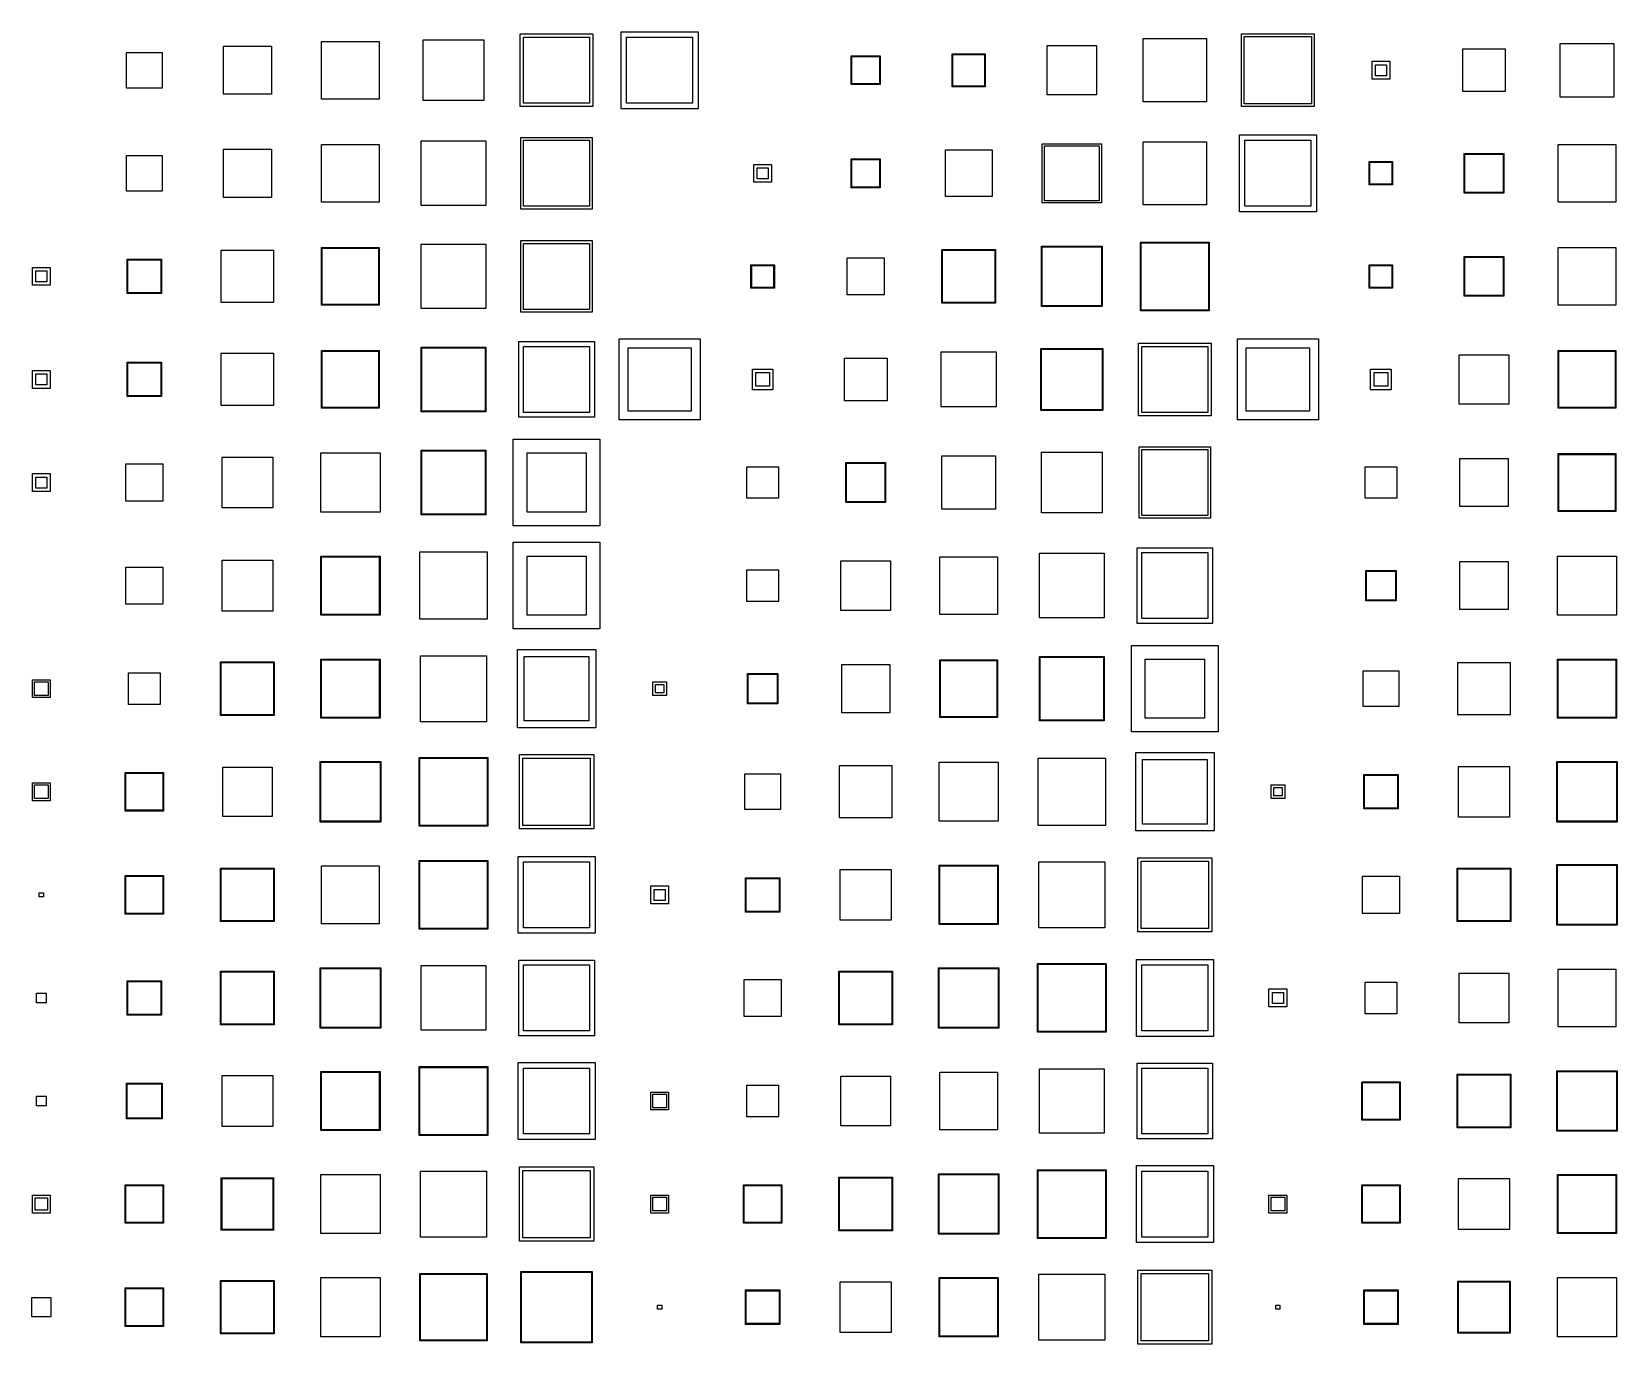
# Model space of a CAD drawing. Header units: millimetres. Extents: x -195 to 195, y -204 to 195.
# Drawn here: x -72 to 43.5, y -104 to -8.4 of the extents above; entities that cross this region are included whole.
import ezdxf

# ---------------------------------------------------------------- set-up
doc = ezdxf.new("R2010")
doc.units = ezdxf.units.MM
doc.layers.add('M3', color=5, linetype='Continuous')
doc.layers.add('M4', color=3, linetype='Continuous')

msp = doc.modelspace()

# ---------------------------------------------------------------- linework, layer by layer
at = {"layer": 'M3'}
for points in [[(-50.85, -9.15), (-46.65, -9.15), (-46.65, -13.35), (-50.85, -13.35)], [(-39.05, -9.05), (-39.05, -13.45), (-43.45, -13.45), (-43.45, -9.05)], [(-31.35, -8.85), (-31.35, -13.65), (-36.15, -13.65), (-36.15, -8.85)], [(-29.05, -8.45), (-23.45, -8.45), (-23.45, -14.05), (-29.05, -14.05)], [(13.55, -8.95), (13.55, -13.55), (8.95, -13.55), (8.95, -8.95)], [(21.4, -8.6), (21.4, -13.9), (16.1, -13.9), (16.1, -8.6)], [(-62.45, -9.95), (-62.45, -12.55), (-65.05, -12.55), (-65.05, -9.95)], [(-58, -9.5), (-54.5, -9.5), (-54.5, -13), (-58, -13)], [(-10.25, -10.25), (-10.25, -12.25), (-12.25, -12.25), (-12.25, -10.25)], [(-4.9, -10.1), (-2.6, -10.1), (-2.6, -12.4), (-4.9, -12.4)], [(5.55, -9.45), (5.55, -13.05), (1.95, -13.05), (1.95, -9.45)], [(35.3, -9.7), (35.3, -12.8), (32.2, -12.8), (32.2, -9.7)], [(43.2, -9.3), (43.2, -13.2), (39.3, -13.2), (39.3, -9.3)], [(26.9, -10.6), (26.9, -11.9), (25.6, -11.9), (25.6, -10.6)], [(21.55, -15.95), (21.55, -21.55), (15.95, -21.55), (15.95, -15.95)], [(-54.5, -17), (-54.5, -20.5), (-58, -20.5), (-58, -17)], [(-50.85, -16.65), (-46.65, -16.65), (-46.65, -20.85), (-50.85, -20.85)], [(-38.9, -16.4), (-38.9, -21.1), (-43.6, -21.1), (-43.6, -16.4)], [(-31.35, -16.35), (-31.35, -21.15), (-36.15, -21.15), (-36.15, -16.35)], [(-2.05, -17.05), (-2.05, -20.45), (-5.45, -20.45), (-5.45, -17.05)], [(5.9, -16.6), (5.9, -20.9), (1.6, -20.9), (1.6, -16.6)], [(8.95, -16.45), (13.55, -16.45), (13.55, -21.05), (8.95, -21.05)], [(43.35, -16.65), (43.35, -20.85), (39.15, -20.85), (39.15, -16.65)], [(-62.45, -17.45), (-62.45, -20.05), (-65.05, -20.05), (-65.05, -17.45)], [(-18.1, -18.1), (-18.1, -19.4), (-19.4, -19.4), (-19.4, -18.1)], [(-10.25, -17.75), (-10.25, -19.75), (-12.25, -19.75), (-12.25, -17.75)], [(27.1, -17.9), (27.1, -19.6), (25.4, -19.6), (25.4, -17.9)], [(35.15, -17.35), (35.15, -20.15), (32.35, -20.15), (32.35, -17.35)], [(-46.7, -24.2), (-46.7, -28.3), (-50.8, -28.3), (-50.8, -24.2)], [(-38.9, -23.9), (-38.9, -28.6), (-43.6, -28.6), (-43.6, -23.9)], [(-31.35, -23.85), (-31.35, -28.65), (-36.15, -28.65), (-36.15, -23.85)], [(5.9, -24.1), (5.9, -28.4), (1.6, -28.4), (1.6, -24.1)], [(8.75, -23.75), (13.75, -23.75), (13.75, -28.75), (8.75, -28.75)], [(43.35, -24.15), (43.35, -28.35), (39.15, -28.35), (39.15, -24.15)], [(-62.55, -25.05), (-62.55, -27.45), (-64.95, -27.45), (-64.95, -25.05)], [(-54.35, -24.35), (-54.35, -28.15), (-58.15, -28.15), (-58.15, -24.35)], [(-12.6, -24.9), (-9.9, -24.9), (-9.9, -27.6), (-12.6, -27.6)], [(-1.8, -24.3), (-1.8, -28.2), (-5.7, -28.2), (-5.7, -24.3)], [(35.15, -24.85), (35.15, -27.65), (32.35, -27.65), (32.35, -24.85)], [(-70.6, -25.6), (-70.6, -26.9), (-71.9, -26.9), (-71.9, -25.6)], [(-17.9, -25.4), (-17.9, -27.1), (-19.6, -27.1), (-19.6, -25.4)], [(27.1, -25.4), (27.1, -27.1), (25.4, -27.1), (25.4, -25.4)], [(-54.35, -31.85), (-54.35, -35.65), (-58.15, -35.65), (-58.15, -31.85)], [(-50.8, -31.7), (-46.7, -31.7), (-46.7, -35.8), (-50.8, -35.8)], [(-38.9, -31.4), (-38.9, -36.1), (-43.6, -36.1), (-43.6, -31.4)], [(-31.35, -31.35), (-31.35, -36.15), (-36.15, -36.15), (-36.15, -31.35)], [(-23.95, -31.45), (-23.95, -36.05), (-28.55, -36.05), (-28.55, -31.45)], [(-9.7, -32.2), (-9.7, -35.3), (-12.8, -35.3), (-12.8, -32.2)], [(-1.75, -31.75), (-1.75, -35.75), (-5.75, -35.75), (-5.75, -31.75)], [(6, -31.5), (6, -36), (1.5, -36), (1.5, -31.5)], [(8.85, -31.35), (13.65, -31.35), (13.65, -36.15), (8.85, -36.15)], [(21.05, -31.45), (21.05, -36.05), (16.45, -36.05), (16.45, -31.45)], [(35.55, -31.95), (35.55, -35.55), (31.95, -35.55), (31.95, -31.95)], [(39.2, -31.7), (43.3, -31.7), (43.3, -35.8), (39.2, -35.8)], [(-71.9, -33.1), (-70.6, -33.1), (-70.6, -34.4), (-71.9, -34.4)], [(-62.55, -32.55), (-62.55, -34.95), (-64.95, -34.95), (-64.95, -32.55)], [(-18, -33), (-18, -34.5), (-19.5, -34.5), (-19.5, -33)], [(25.5, -33), (27, -33), (27, -34.5), (25.5, -34.5)], [(-46.6, -39.1), (-46.6, -43.4), (-50.9, -43.4), (-50.9, -39.1)], [(-43.6, -38.9), (-38.9, -38.9), (-38.9, -43.6), (-43.6, -43.6)], [(-31.6, -39.1), (-31.6, -43.4), (-35.9, -43.4), (-35.9, -39.1)], [(5.95, -39.05), (5.95, -43.45), (1.55, -43.45), (1.55, -39.05)], [(13.65, -38.85), (13.65, -43.65), (8.85, -43.65), (8.85, -38.85)], [(43.3, -39.2), (43.3, -43.3), (39.2, -43.3), (39.2, -39.2)], [(-62.4, -39.9), (-62.4, -42.6), (-65.1, -42.6), (-65.1, -39.9)], [(-58.1, -39.4), (-54.4, -39.4), (-54.4, -43.1), (-58.1, -43.1)], [(-19.9, -40.1), (-17.6, -40.1), (-17.6, -42.4), (-19.9, -42.4)], [(-9.85, -39.85), (-9.85, -42.65), (-12.65, -42.65), (-12.65, -39.85)], [(-1.8, -39.3), (-1.8, -43.2), (-5.7, -43.2), (-5.7, -39.3)], [(27.4, -40.1), (27.4, -42.4), (25.1, -42.4), (25.1, -40.1)], [(35.5, -39.5), (35.5, -43), (32, -43), (32, -39.5)], [(-70.6, -40.6), (-70.6, -41.9), (-71.9, -41.9), (-71.9, -40.6)], [(-54.4, -46.9), (-54.4, -50.6), (-58.1, -50.6), (-58.1, -46.9)], [(-46.65, -46.65), (-46.65, -50.85), (-50.85, -50.85), (-50.85, -46.65)], [(-38.8, -46.3), (-38.8, -51.2), (-43.7, -51.2), (-43.7, -46.3)], [(-35.9, -46.6), (-31.6, -46.6), (-31.6, -50.9), (-35.9, -50.9)], [(-9.45, -46.95), (-9.45, -50.55), (-13.05, -50.55), (-13.05, -46.95)], [(-1.65, -46.65), (-1.65, -50.85), (-5.85, -50.85), (-5.85, -46.65)], [(1.4, -46.4), (6.1, -46.4), (6.1, -51.1), (1.4, -51.1)], [(13.65, -46.35), (13.65, -51.15), (8.85, -51.15), (8.85, -46.35)], [(35.5, -47), (35.5, -50.5), (32, -50.5), (32, -47)], [(43.4, -46.6), (43.4, -50.9), (39.1, -50.9), (39.1, -46.6)], [(-62.4, -47.4), (-62.4, -50.1), (-65.1, -50.1), (-65.1, -47.4)], [(-17.6, -47.6), (-17.6, -49.9), (-19.9, -49.9), (-19.9, -47.6)], [(27.35, -47.65), (27.35, -49.85), (25.15, -49.85), (25.15, -47.65)], [(-46.65, -54.15), (-46.65, -58.35), (-50.85, -58.35), (-50.85, -54.15)], [(-43.65, -53.85), (-38.85, -53.85), (-38.85, -58.65), (-43.65, -58.65)], [(-30.9, -53.4), (-30.9, -59.1), (-36.6, -59.1), (-36.6, -53.4)], [(-1.7, -54.2), (-1.7, -58.3), (-5.8, -58.3), (-5.8, -54.2)], [(6.1, -53.9), (6.1, -58.6), (1.4, -58.6), (1.4, -53.9)], [(13.4, -54.1), (13.4, -58.4), (9.1, -58.4), (9.1, -54.1)], [(43.35, -54.15), (43.35, -58.35), (39.15, -58.35), (39.15, -54.15)], [(-64.9, -55.1), (-62.6, -55.1), (-62.6, -57.4), (-64.9, -57.4)], [(-54.3, -54.3), (-54.3, -58.2), (-58.2, -58.2), (-58.2, -54.3)], [(-17.65, -55.15), (-17.65, -57.35), (-19.85, -57.35), (-19.85, -55.15)], [(-9.5, -54.5), (-9.5, -58), (-13, -58), (-13, -54.5)], [(27.55, -54.95), (27.55, -57.55), (24.95, -57.55), (24.95, -54.95)], [(35.65, -54.35), (35.65, -58.15), (31.85, -58.15), (31.85, -54.35)], [(-70.75, -55.75), (-70.75, -56.75), (-71.75, -56.75), (-71.75, -55.75)], [(-26.55, -55.95), (-25.95, -55.95), (-25.95, -56.55), (-26.55, -56.55)], [(14.1, -60.9), (14.1, -66.6), (8.4, -66.6), (8.4, -60.9)], [(-54.45, -61.95), (-54.45, -65.55), (-58.05, -65.55), (-58.05, -61.95)], [(-46.6, -61.6), (-46.6, -65.9), (-50.9, -65.9), (-50.9, -61.6)], [(-38.75, -61.25), (-38.75, -66.25), (-43.75, -66.25), (-43.75, -61.25)], [(-31.3, -61.3), (-31.3, -66.2), (-36.2, -66.2), (-36.2, -61.3)], [(-9.35, -61.85), (-9.35, -65.65), (-13.15, -65.65), (-13.15, -61.85)], [(-1.6, -61.6), (-1.6, -65.9), (-5.9, -65.9), (-5.9, -61.6)], [(6.2, -61.3), (6.2, -66.2), (1.3, -66.2), (1.3, -61.3)], [(31.9, -61.9), (35.6, -61.9), (35.6, -65.6), (31.9, -65.6)], [(43.4, -61.6), (43.4, -65.9), (39.1, -65.9), (39.1, -61.6)], [(-70.75, -63.25), (-70.75, -64.25), (-71.75, -64.25), (-71.75, -63.25)], [(-62.35, -62.35), (-62.35, -65.15), (-65.15, -65.15), (-65.15, -62.35)], [(-17.45, -62.45), (-17.45, -65.05), (-20.05, -65.05), (-20.05, -62.45)], [(19.05, -63.45), (19.05, -64.05), (18.45, -64.05), (18.45, -63.45)], [(27.45, -62.55), (27.45, -64.95), (25.05, -64.95), (25.05, -62.55)], [(-46.65, -69.15), (-46.65, -73.35), (-50.85, -73.35), (-50.85, -69.15)], [(-43.75, -68.75), (-38.75, -68.75), (-38.75, -73.75), (-43.75, -73.75)], [(-30.95, -68.45), (-30.95, -74.05), (-36.55, -74.05), (-36.55, -68.45)], [(-5.85, -69.15), (-1.65, -69.15), (-1.65, -73.35), (-5.85, -73.35)], [(6.15, -68.85), (6.15, -73.65), (1.35, -73.65), (1.35, -68.85)], [(13.7, -68.8), (13.7, -73.7), (8.8, -73.7), (8.8, -68.8)], [(39.1, -69.1), (43.4, -69.1), (43.4, -73.4), (39.1, -73.4)], [(-62.35, -69.85), (-62.35, -72.65), (-65.15, -72.65), (-65.15, -69.85)], [(-58.2, -69.3), (-54.3, -69.3), (-54.3, -73.2), (-58.2, -73.2)], [(-17.55, -70.05), (-17.55, -72.45), (-19.95, -72.45), (-19.95, -70.05)], [(-13.1, -69.4), (-9.4, -69.4), (-9.4, -73.1), (-13.1, -73.1)], [(27.6, -69.9), (27.6, -72.6), (24.9, -72.6), (24.9, -69.9)], [(31.8, -69.3), (35.7, -69.3), (35.7, -73.2), (31.8, -73.2)], [(-71.1, -71.1), (-71.1, -71.4), (-71.4, -71.4), (-71.4, -71.1)], [(-25.6, -70.6), (-25.6, -71.9), (-26.9, -71.9), (-26.9, -70.6)], [(14.05, -75.95), (14.05, -81.55), (8.45, -81.55), (8.45, -75.95)], [(-54.3, -76.8), (-54.3, -80.7), (-58.2, -80.7), (-58.2, -76.8)], [(-46.6, -76.6), (-46.6, -80.9), (-50.9, -80.9), (-50.9, -76.6)], [(-43.6, -76.4), (-38.9, -76.4), (-38.9, -81.1), (-43.6, -81.1)], [(-31.35, -76.35), (-31.35, -81.15), (-36.15, -81.15), (-36.15, -76.35)], [(-13.2, -76.8), (-9.3, -76.8), (-9.3, -80.7), (-13.2, -80.7)], [(-1.6, -76.6), (-1.6, -80.9), (-5.9, -80.9), (-5.9, -76.6)], [(1.25, -76.25), (6.25, -76.25), (6.25, -81.25), (1.25, -81.25)], [(35.55, -76.95), (35.55, -80.55), (31.95, -80.55), (31.95, -76.95)], [(39.15, -76.65), (43.35, -76.65), (43.35, -80.85), (39.15, -80.85)], [(-70.9, -78.4), (-70.9, -79.1), (-71.6, -79.1), (-71.6, -78.4)], [(-64.95, -77.55), (-62.55, -77.55), (-62.55, -79.95), (-64.95, -79.95)], [(-17.4, -77.4), (-17.4, -80.1), (-20.1, -80.1), (-20.1, -77.4)], [(18.1, -78.1), (19.4, -78.1), (19.4, -79.4), (18.1, -79.4)], [(27.4, -77.6), (27.4, -79.9), (25.1, -79.9), (25.1, -77.6)], [(-46.65, -84.15), (-46.65, -88.35), (-50.85, -88.35), (-50.85, -84.15)], [(-38.75, -83.75), (-38.75, -88.75), (-43.75, -88.75), (-43.75, -83.75)], [(-36.15, -83.85), (-31.35, -83.85), (-31.35, -88.65), (-36.15, -88.65)], [(-5.85, -84.15), (-1.65, -84.15), (-1.65, -88.35), (-5.85, -88.35)], [(6.1, -83.9), (6.1, -88.6), (1.4, -88.6), (1.4, -83.9)], [(13.65, -83.85), (13.65, -88.65), (8.85, -88.65), (8.85, -83.85)], [(43.4, -84.1), (43.4, -88.4), (39.1, -88.4), (39.1, -84.1)], [(-65, -85), (-62.5, -85), (-62.5, -87.5), (-65, -87.5)], [(-54.4, -84.4), (-54.4, -88.1), (-58.1, -88.1), (-58.1, -84.4)], [(-17.6, -85.1), (-17.6, -87.4), (-19.9, -87.4), (-19.9, -85.1)], [(-9.45, -84.45), (-9.45, -88.05), (-13.05, -88.05), (-13.05, -84.45)], [(27.65, -84.85), (27.65, -87.65), (24.85, -87.65), (24.85, -84.85)], [(35.7, -84.3), (35.7, -88.2), (31.8, -88.2), (31.8, -84.3)], [(-70.9, -85.9), (-70.9, -86.6), (-71.6, -86.6), (-71.6, -85.9)], [(-26.75, -85.75), (-25.75, -85.75), (-25.75, -86.75), (-26.75, -86.75)], [(-54.4, -91.9), (-54.4, -95.6), (-58.1, -95.6), (-58.1, -91.9)], [(-46.6, -91.6), (-46.6, -95.9), (-50.9, -95.9), (-50.9, -91.6)], [(-38.85, -91.35), (-38.85, -96.15), (-43.65, -96.15), (-43.65, -91.35)], [(-31.3, -91.3), (-31.3, -96.2), (-36.2, -96.2), (-36.2, -91.3)], [(-9.3, -91.8), (-9.3, -95.7), (-13.2, -95.7), (-13.2, -91.8)], [(-1.6, -91.6), (-1.6, -95.9), (-5.9, -95.9), (-5.9, -91.6)], [(6.25, -91.25), (6.25, -96.25), (1.25, -96.25), (1.25, -91.25)], [(13.65, -91.35), (13.65, -96.15), (8.85, -96.15), (8.85, -91.35)], [(35.6, -91.9), (35.6, -95.6), (31.9, -95.6), (31.9, -91.9)], [(43.35, -91.65), (43.35, -95.85), (39.15, -95.85), (39.15, -91.65)], [(-70.6, -93.1), (-70.6, -94.4), (-71.9, -94.4), (-71.9, -93.1)], [(-62.35, -92.35), (-62.35, -95.15), (-65.15, -95.15), (-65.15, -92.35)], [(-25.75, -93.25), (-25.75, -94.25), (-26.75, -94.25), (-26.75, -93.25)], [(-17.35, -92.35), (-17.35, -95.15), (-20.15, -95.15), (-20.15, -92.35)], [(19.25, -93.25), (19.25, -94.25), (18.25, -94.25), (18.25, -93.25)], [(24.85, -92.35), (27.65, -92.35), (27.65, -95.15), (24.85, -95.15)], [(-50.9, -99.1), (-46.6, -99.1), (-46.6, -103.4), (-50.9, -103.4)], [(-38.8, -98.8), (-38.8, -103.7), (-43.7, -103.7), (-43.7, -98.8)], [(-31.2, -98.7), (-31.2, -103.8), (-36.3, -103.8), (-36.3, -98.7)], [(-1.65, -99.15), (-1.65, -103.35), (-5.85, -103.35), (-5.85, -99.15)], [(6.15, -98.85), (6.15, -103.65), (1.35, -103.65), (1.35, -98.85)], [(13.7, -98.8), (13.7, -103.7), (8.8, -103.7), (8.8, -98.8)], [(39.1, -99.1), (43.4, -99.1), (43.4, -103.4), (39.1, -103.4)], [(-62.35, -99.85), (-62.35, -102.65), (-65.15, -102.65), (-65.15, -99.85)], [(-54.3, -99.3), (-54.3, -103.2), (-58.2, -103.2), (-58.2, -99.3)], [(-17.55, -100.05), (-17.55, -102.45), (-19.95, -102.45), (-19.95, -100.05)], [(-9.4, -99.4), (-9.4, -103.1), (-13.1, -103.1), (-13.1, -99.4)], [(25.05, -100.05), (27.45, -100.05), (27.45, -102.45), (25.05, -102.45)], [(35.6, -99.4), (35.6, -103.1), (31.9, -103.1), (31.9, -99.4)], [(-70.55, -100.55), (-70.55, -101.95), (-71.95, -101.95), (-71.95, -100.55)], [(-26.1, -101.1), (-26.1, -101.4), (-26.4, -101.4), (-26.4, -101.1)], [(18.9, -101.1), (18.9, -101.4), (18.6, -101.4), (18.6, -101.1)]]:
    msp.add_lwpolyline(points, close=True, dxfattribs=at)
at = {"layer": 'M4'}
for points in [[(-50.85, -9.15), (-46.65, -9.15), (-46.65, -13.35), (-50.85, -13.35)], [(-39.05, -9.05), (-39.05, -13.45), (-43.45, -13.45), (-43.45, -9.05)], [(-31.1, -8.6), (-31.1, -13.9), (-36.4, -13.9), (-36.4, -8.6)], [(-28.65, -8.85), (-23.85, -8.85), (-23.85, -13.65), (-28.65, -13.65)], [(13.55, -8.95), (13.55, -13.55), (8.95, -13.55), (8.95, -8.95)], [(21.2, -8.8), (21.2, -13.7), (16.3, -13.7), (16.3, -8.8)], [(-62.45, -9.95), (-62.45, -12.55), (-65.05, -12.55), (-65.05, -9.95)], [(-58, -9.5), (-54.5, -9.5), (-54.5, -13), (-58, -13)], [(-10.2, -10.2), (-10.2, -12.3), (-12.3, -12.3), (-12.3, -10.2)], [(-4.95, -10.05), (-2.55, -10.05), (-2.55, -12.45), (-4.95, -12.45)], [(5.55, -9.45), (5.55, -13.05), (1.95, -13.05), (1.95, -9.45)], [(35.3, -9.7), (35.3, -12.8), (32.2, -12.8), (32.2, -9.7)], [(43.2, -9.3), (43.2, -13.2), (39.3, -13.2), (39.3, -9.3)], [(26.65, -10.85), (26.65, -11.65), (25.85, -11.65), (25.85, -10.85)], [(-31.15, -16.15), (-31.15, -21.35), (-36.35, -21.35), (-36.35, -16.15)], [(-54.5, -17), (-54.5, -20.5), (-58, -20.5), (-58, -17)], [(-50.85, -16.65), (-46.65, -16.65), (-46.65, -20.85), (-50.85, -20.85)], [(-38.9, -16.4), (-38.9, -21.1), (-43.6, -21.1), (-43.6, -16.4)], [(-2.05, -17.05), (-2.05, -20.45), (-5.45, -20.45), (-5.45, -17.05)], [(5.75, -16.75), (5.75, -20.75), (1.75, -20.75), (1.75, -16.75)], [(8.95, -16.45), (13.55, -16.45), (13.55, -21.05), (8.95, -21.05)], [(21.15, -16.35), (21.15, -21.15), (16.35, -21.15), (16.35, -16.35)], [(35.2, -17.3), (35.2, -20.2), (32.3, -20.2), (32.3, -17.3)], [(43.35, -16.65), (43.35, -20.85), (39.15, -20.85), (39.15, -16.65)], [(-62.45, -17.45), (-62.45, -20.05), (-65.05, -20.05), (-65.05, -17.45)], [(-18.35, -18.35), (-18.35, -19.15), (-19.15, -19.15), (-19.15, -18.35)], [(-10.2, -17.7), (-10.2, -19.8), (-12.3, -19.8), (-12.3, -17.7)], [(27.05, -17.95), (27.05, -19.55), (25.45, -19.55), (25.45, -17.95)], [(-46.65, -24.15), (-46.65, -28.35), (-50.85, -28.35), (-50.85, -24.15)], [(-38.9, -23.9), (-38.9, -28.6), (-43.6, -28.6), (-43.6, -23.9)], [(-31.15, -23.65), (-31.15, -28.85), (-36.35, -28.85), (-36.35, -23.65)], [(5.95, -24.05), (5.95, -28.45), (1.55, -28.45), (1.55, -24.05)], [(8.8, -23.8), (13.7, -23.8), (13.7, -28.7), (8.8, -28.7)], [(43.35, -24.15), (43.35, -28.35), (39.15, -28.35), (39.15, -24.15)], [(-62.5, -25), (-62.5, -27.5), (-65, -27.5), (-65, -25)], [(-54.35, -24.35), (-54.35, -28.15), (-58.15, -28.15), (-58.15, -24.35)], [(-12.6, -24.9), (-9.9, -24.9), (-9.9, -27.6), (-12.6, -27.6)], [(-1.85, -24.35), (-1.85, -28.15), (-5.65, -28.15), (-5.65, -24.35)], [(35.2, -24.8), (35.2, -27.7), (32.3, -27.7), (32.3, -24.8)], [(-70.85, -25.85), (-70.85, -26.65), (-71.65, -26.65), (-71.65, -25.85)], [(-17.95, -25.45), (-17.95, -27.05), (-19.55, -27.05), (-19.55, -25.45)], [(27.05, -25.45), (27.05, -27.05), (25.45, -27.05), (25.45, -25.45)], [(-31, -31), (-31, -36.5), (-36.5, -36.5), (-36.5, -31)], [(-23.3, -30.8), (-23.3, -36.7), (-29.2, -36.7), (-29.2, -30.8)], [(8.6, -31.1), (13.9, -31.1), (13.9, -36.4), (8.6, -36.4)], [(21.7, -30.8), (21.7, -36.7), (15.8, -36.7), (15.8, -30.8)], [(-54.35, -31.85), (-54.35, -35.65), (-58.15, -35.65), (-58.15, -31.85)], [(-50.85, -31.65), (-46.65, -31.65), (-46.65, -35.85), (-50.85, -35.85)], [(-38.95, -31.45), (-38.95, -36.05), (-43.55, -36.05), (-43.55, -31.45)], [(-9.7, -32.2), (-9.7, -35.3), (-12.8, -35.3), (-12.8, -32.2)], [(-1.75, -31.75), (-1.75, -35.75), (-5.75, -35.75), (-5.75, -31.75)], [(5.95, -31.55), (5.95, -35.95), (1.55, -35.95), (1.55, -31.55)], [(35.55, -31.95), (35.55, -35.55), (31.95, -35.55), (31.95, -31.95)], [(39.15, -31.65), (43.35, -31.65), (43.35, -35.85), (39.15, -35.85)], [(-71.65, -33.35), (-70.85, -33.35), (-70.85, -34.15), (-71.65, -34.15)], [(-62.5, -32.5), (-62.5, -35), (-65, -35), (-65, -32.5)], [(-18.25, -33.25), (-18.25, -34.25), (-19.25, -34.25), (-19.25, -33.25)], [(25.75, -33.25), (26.75, -33.25), (26.75, -34.25), (25.75, -34.25)], [(-46.6, -39.1), (-46.6, -43.4), (-50.9, -43.4), (-50.9, -39.1)], [(-43.55, -38.95), (-38.95, -38.95), (-38.95, -43.55), (-43.55, -43.55)], [(-30.6, -38.1), (-30.6, -44.4), (-36.9, -44.4), (-36.9, -38.1)], [(5.95, -39.05), (5.95, -43.45), (1.55, -43.45), (1.55, -39.05)], [(13.85, -38.65), (13.85, -43.85), (8.65, -43.85), (8.65, -38.65)], [(43.35, -39.15), (43.35, -43.35), (39.15, -43.35), (39.15, -39.15)], [(-62.4, -39.9), (-62.4, -42.6), (-65.1, -42.6), (-65.1, -39.9)], [(-58.1, -39.4), (-54.4, -39.4), (-54.4, -43.1), (-58.1, -43.1)], [(-19.9, -40.1), (-17.6, -40.1), (-17.6, -42.4), (-19.9, -42.4)], [(-9.8, -39.8), (-9.8, -42.7), (-12.7, -42.7), (-12.7, -39.8)], [(-1.8, -39.3), (-1.8, -43.2), (-5.7, -43.2), (-5.7, -39.3)], [(27.4, -40.1), (27.4, -42.4), (25.1, -42.4), (25.1, -40.1)], [(35.5, -39.5), (35.5, -43), (32, -43), (32, -39.5)], [(-70.85, -40.85), (-70.85, -41.65), (-71.65, -41.65), (-71.65, -40.85)], [(-36.9, -45.6), (-30.6, -45.6), (-30.6, -51.9), (-36.9, -51.9)], [(14, -46), (14, -51.5), (8.5, -51.5), (8.5, -46)], [(-54.4, -46.9), (-54.4, -50.6), (-58.1, -50.6), (-58.1, -46.9)], [(-46.6, -46.6), (-46.6, -50.9), (-50.9, -50.9), (-50.9, -46.6)], [(-38.8, -46.3), (-38.8, -51.2), (-43.7, -51.2), (-43.7, -46.3)], [(-9.45, -46.95), (-9.45, -50.55), (-13.05, -50.55), (-13.05, -46.95)], [(-1.65, -46.65), (-1.65, -50.85), (-5.85, -50.85), (-5.85, -46.65)], [(1.4, -46.4), (6.1, -46.4), (6.1, -51.1), (1.4, -51.1)], [(35.5, -47), (35.5, -50.5), (32, -50.5), (32, -47)], [(43.4, -46.6), (43.4, -50.9), (39.1, -50.9), (39.1, -46.6)], [(-62.4, -47.4), (-62.4, -50.1), (-65.1, -50.1), (-65.1, -47.4)], [(-17.6, -47.6), (-17.6, -49.9), (-19.9, -49.9), (-19.9, -47.6)], [(27.3, -47.7), (27.3, -49.8), (25.2, -49.8), (25.2, -47.7)], [(-46.6, -54.1), (-46.6, -58.4), (-50.9, -58.4), (-50.9, -54.1)], [(-43.65, -53.85), (-38.85, -53.85), (-38.85, -58.65), (-43.65, -58.65)], [(-31.4, -53.9), (-31.4, -58.6), (-36.1, -58.6), (-36.1, -53.9)], [(-1.65, -54.15), (-1.65, -58.35), (-5.85, -58.35), (-5.85, -54.15)], [(6.05, -53.95), (6.05, -58.55), (1.45, -58.55), (1.45, -53.95)], [(14.4, -53.1), (14.4, -59.4), (8.1, -59.4), (8.1, -53.1)], [(43.4, -54.1), (43.4, -58.4), (39.1, -58.4), (39.1, -54.1)], [(-64.9, -55.1), (-62.6, -55.1), (-62.6, -57.4), (-64.9, -57.4)], [(-54.35, -54.35), (-54.35, -58.15), (-58.15, -58.15), (-58.15, -54.35)], [(-17.7, -55.2), (-17.7, -57.3), (-19.8, -57.3), (-19.8, -55.2)], [(-9.5, -54.5), (-9.5, -58), (-13, -58), (-13, -54.5)], [(27.55, -54.95), (27.55, -57.55), (24.95, -57.55), (24.95, -54.95)], [(35.65, -54.35), (35.65, -58.15), (31.85, -58.15), (31.85, -54.35)], [(-70.6, -55.6), (-70.6, -56.9), (-71.9, -56.9), (-71.9, -55.6)], [(-26.75, -55.75), (-25.75, -55.75), (-25.75, -56.75), (-26.75, -56.75)], [(-31.05, -61.05), (-31.05, -66.45), (-36.45, -66.45), (-36.45, -61.05)], [(-54.45, -61.95), (-54.45, -65.55), (-58.05, -65.55), (-58.05, -61.95)], [(-46.55, -61.55), (-46.55, -65.95), (-50.95, -65.95), (-50.95, -61.55)], [(-38.8, -61.3), (-38.8, -66.2), (-43.7, -66.2), (-43.7, -61.3)], [(-9.35, -61.85), (-9.35, -65.65), (-13.15, -65.65), (-13.15, -61.85)], [(-1.6, -61.6), (-1.6, -65.9), (-5.9, -65.9), (-5.9, -61.6)], [(6.2, -61.3), (6.2, -66.2), (1.3, -66.2), (1.3, -61.3)], [(13.6, -61.4), (13.6, -66.1), (8.9, -66.1), (8.9, -61.4)], [(31.9, -61.9), (35.6, -61.9), (35.6, -65.6), (31.9, -65.6)], [(43.45, -61.55), (43.45, -65.95), (39.05, -65.95), (39.05, -61.55)], [(-70.6, -63.1), (-70.6, -64.4), (-71.9, -64.4), (-71.9, -63.1)], [(-62.4, -62.4), (-62.4, -65.1), (-65.1, -65.1), (-65.1, -62.4)], [(-17.45, -62.45), (-17.45, -65.05), (-20.05, -65.05), (-20.05, -62.45)], [(19.25, -63.25), (19.25, -64.25), (18.25, -64.25), (18.25, -63.25)], [(27.5, -62.5), (27.5, -65), (25, -65), (25, -62.5)], [(-46.65, -69.15), (-46.65, -73.35), (-50.85, -73.35), (-50.85, -69.15)], [(-43.7, -68.8), (-38.8, -68.8), (-38.8, -73.7), (-43.7, -73.7)], [(-31.35, -68.85), (-31.35, -73.65), (-36.15, -73.65), (-36.15, -68.85)], [(-5.9, -69.1), (-1.6, -69.1), (-1.6, -73.4), (-5.9, -73.4)], [(6.15, -68.85), (6.15, -73.65), (1.35, -73.65), (1.35, -68.85)], [(13.95, -68.55), (13.95, -73.95), (8.55, -73.95), (8.55, -68.55)], [(39.05, -69.05), (43.45, -69.05), (43.45, -73.45), (39.05, -73.45)], [(-62.4, -69.9), (-62.4, -72.6), (-65.1, -72.6), (-65.1, -69.9)], [(-58.15, -69.35), (-54.35, -69.35), (-54.35, -73.15), (-58.15, -73.15)], [(-17.5, -70), (-17.5, -72.5), (-20, -72.5), (-20, -70)], [(-13.1, -69.4), (-9.4, -69.4), (-9.4, -73.1), (-13.1, -73.1)], [(27.6, -69.9), (27.6, -72.6), (24.9, -72.6), (24.9, -69.9)], [(31.85, -69.35), (35.65, -69.35), (35.65, -73.15), (31.85, -73.15)], [(-71.1, -71.1), (-71.1, -71.4), (-71.4, -71.4), (-71.4, -71.1)], [(-25.85, -70.85), (-25.85, -71.65), (-26.65, -71.65), (-26.65, -70.85)], [(-31, -76), (-31, -81.5), (-36.5, -81.5), (-36.5, -76)], [(-54.35, -76.85), (-54.35, -80.65), (-58.15, -80.65), (-58.15, -76.85)], [(-46.55, -76.55), (-46.55, -80.95), (-50.95, -80.95), (-50.95, -76.55)], [(-43.6, -76.4), (-38.9, -76.4), (-38.9, -81.1), (-43.6, -81.1)], [(-13.15, -76.85), (-9.35, -76.85), (-9.35, -80.65), (-13.15, -80.65)], [(-1.55, -76.55), (-1.55, -80.95), (-5.95, -80.95), (-5.95, -76.55)], [(1.3, -76.3), (6.2, -76.3), (6.2, -81.2), (1.3, -81.2)], [(13.65, -76.35), (13.65, -81.15), (8.85, -81.15), (8.85, -76.35)], [(35.55, -76.95), (35.55, -80.55), (31.95, -80.55), (31.95, -76.95)], [(39.15, -76.65), (43.35, -76.65), (43.35, -80.85), (39.15, -80.85)], [(-70.9, -78.4), (-70.9, -79.1), (-71.6, -79.1), (-71.6, -78.4)], [(-65, -77.5), (-62.5, -77.5), (-62.5, -80), (-65, -80)], [(-17.4, -77.4), (-17.4, -80.1), (-20.1, -80.1), (-20.1, -77.4)], [(18.35, -78.35), (19.15, -78.35), (19.15, -79.15), (18.35, -79.15)], [(27.4, -77.6), (27.4, -79.9), (25.1, -79.9), (25.1, -77.6)], [(-46.6, -84.1), (-46.6, -88.4), (-50.9, -88.4), (-50.9, -84.1)], [(-38.8, -83.8), (-38.8, -88.7), (-43.7, -88.7), (-43.7, -83.8)], [(-36.55, -83.45), (-30.95, -83.45), (-30.95, -89.05), (-36.55, -89.05)], [(-5.85, -84.15), (-1.65, -84.15), (-1.65, -88.35), (-5.85, -88.35)], [(6.1, -83.9), (6.1, -88.6), (1.4, -88.6), (1.4, -83.9)], [(14, -83.5), (14, -89), (8.5, -89), (8.5, -83.5)], [(43.45, -84.05), (43.45, -88.45), (39.05, -88.45), (39.05, -84.05)], [(-65.05, -84.95), (-62.45, -84.95), (-62.45, -87.55), (-65.05, -87.55)], [(-54.4, -84.4), (-54.4, -88.1), (-58.1, -88.1), (-58.1, -84.4)], [(-17.6, -85.1), (-17.6, -87.4), (-19.9, -87.4), (-19.9, -85.1)], [(-9.45, -84.45), (-9.45, -88.05), (-13.05, -88.05), (-13.05, -84.45)], [(27.6, -84.9), (27.6, -87.6), (24.9, -87.6), (24.9, -84.9)], [(35.65, -84.35), (35.65, -88.15), (31.85, -88.15), (31.85, -84.35)], [(-70.9, -85.9), (-70.9, -86.6), (-71.6, -86.6), (-71.6, -85.9)], [(-26.9, -85.6), (-25.6, -85.6), (-25.6, -86.9), (-26.9, -86.9)], [(-31.05, -91.05), (-31.05, -96.45), (-36.45, -96.45), (-36.45, -91.05)], [(14.05, -90.95), (14.05, -96.55), (8.45, -96.55), (8.45, -90.95)], [(-54.35, -91.85), (-54.35, -95.65), (-58.15, -95.65), (-58.15, -91.85)], [(-46.6, -91.6), (-46.6, -95.9), (-50.9, -95.9), (-50.9, -91.6)], [(-38.85, -91.35), (-38.85, -96.15), (-43.65, -96.15), (-43.65, -91.35)], [(-9.35, -91.85), (-9.35, -95.65), (-13.15, -95.65), (-13.15, -91.85)], [(-1.55, -91.55), (-1.55, -95.95), (-5.95, -95.95), (-5.95, -91.55)], [(6.2, -91.3), (6.2, -96.2), (1.3, -96.2), (1.3, -91.3)], [(35.6, -91.9), (35.6, -95.6), (31.9, -95.6), (31.9, -91.9)], [(43.4, -91.6), (43.4, -95.9), (39.1, -95.9), (39.1, -91.6)], [(-70.8, -93.3), (-70.8, -94.2), (-71.7, -94.2), (-71.7, -93.3)], [(-62.4, -92.4), (-62.4, -95.1), (-65.1, -95.1), (-65.1, -92.4)], [(-25.6, -93.1), (-25.6, -94.4), (-26.9, -94.4), (-26.9, -93.1)], [(-17.4, -92.4), (-17.4, -95.1), (-20.1, -95.1), (-20.1, -92.4)], [(19.4, -93.1), (19.4, -94.4), (18.1, -94.4), (18.1, -93.1)], [(24.9, -92.4), (27.6, -92.4), (27.6, -95.1), (24.9, -95.1)], [(-50.9, -99.1), (-46.6, -99.1), (-46.6, -103.4), (-50.9, -103.4)], [(-38.85, -98.85), (-38.85, -103.65), (-43.65, -103.65), (-43.65, -98.85)], [(-31.15, -98.65), (-31.15, -103.85), (-36.35, -103.85), (-36.35, -98.65)], [(-1.6, -99.1), (-1.6, -103.4), (-5.9, -103.4), (-5.9, -99.1)], [(6.15, -98.85), (6.15, -103.65), (1.35, -103.65), (1.35, -98.85)], [(13.95, -98.55), (13.95, -103.95), (8.55, -103.95), (8.55, -98.55)], [(39.1, -99.1), (43.4, -99.1), (43.4, -103.4), (39.1, -103.4)], [(-62.4, -99.9), (-62.4, -102.6), (-65.1, -102.6), (-65.1, -99.9)], [(-54.35, -99.35), (-54.35, -103.15), (-58.15, -103.15), (-58.15, -99.35)], [(-17.5, -100), (-17.5, -102.5), (-20, -102.5), (-20, -100)], [(-9.4, -99.4), (-9.4, -103.1), (-13.1, -103.1), (-13.1, -99.4)], [(25, -100), (27.5, -100), (27.5, -102.5), (25, -102.5)], [(35.65, -99.35), (35.65, -103.15), (31.85, -103.15), (31.85, -99.35)], [(-70.55, -100.55), (-70.55, -101.95), (-71.95, -101.95), (-71.95, -100.55)], [(-26.1, -101.1), (-26.1, -101.4), (-26.4, -101.4), (-26.4, -101.1)], [(18.9, -101.1), (18.9, -101.4), (18.6, -101.4), (18.6, -101.1)]]:
    msp.add_lwpolyline(points, close=True, dxfattribs=at)

doc.saveas('drawing.dxf')
